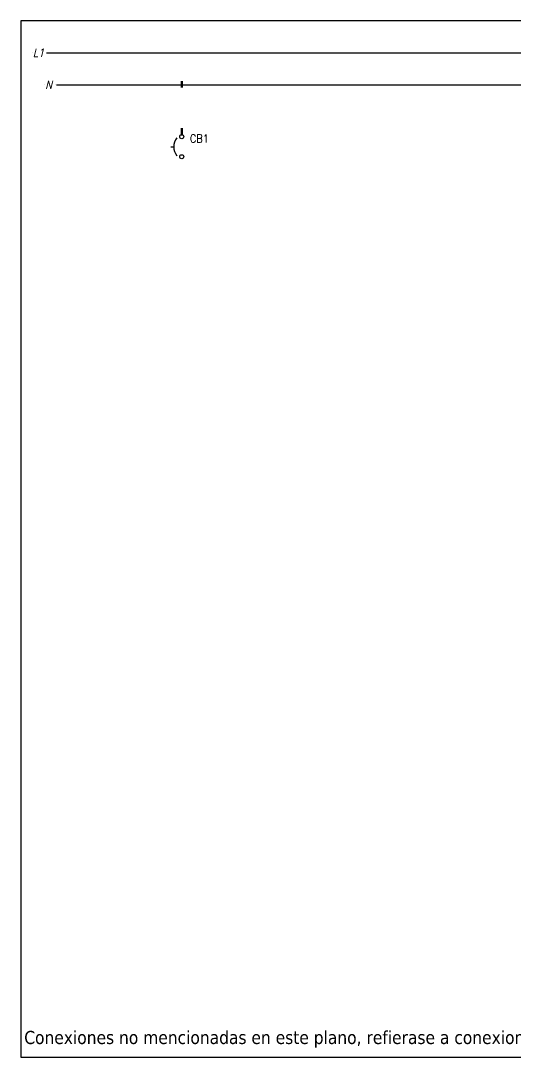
# Model space of a CAD drawing. Header units: millimetres. Extents: x 132.2 to 153, y 110.3 to 126.5.
# Drawn here: x 132.24 to 139.97, y 110.34 to 126.52 of the extents above; entities that cross this region are included whole.
import ezdxf
from ezdxf.enums import TextEntityAlignment as Align

# ---------------------------------------------------------------- set-up
doc = ezdxf.new("R2010")
doc.units = ezdxf.units.MM
doc.linetypes.add('DOT2', pattern=[0.635, 0, -0.635])
doc.linetypes.add('HIDDEN2', pattern=[0.1875, 0.125, -0.0625])
doc.layers.add('Cable', color=7, linetype='Continuous', true_color=0x000000)
for name, color, linetype in [('MISC', 7, 'Continuous'), ('SYMS', 7, 'Continuous'), ('TAGS', 250, 'Continuous')]:
    doc.layers.add(name, color=color, linetype=linetype)
doc.styles.get("Standard").update_dxf_attribs({"font": 'tahoma.ttf'})
doc.styles.add('WD', font='romans.shx')

# ---------------------------------------------------------------- blocks, each defined once
blk = doc.blocks.new('HT0_LGENERIC')
at = {"style": 'WD', "oblique": 15, "width": 0.9}
blk.add_attdef('COLOR', text='', height=0.125, dxfattribs=at).set_placement((0, 0), align=Align.MIDDLE_CENTER)
at = {"color": 7, "style": 'WD'}
for tag, p in [('X4_TINY_DOT_DONT_REMOVE', (-0.125, 0)), ('X1_TINY_DOT_DONT_REMOVE', (0.125, 0))]:
    blk.add_attdef(tag, p, '', height=0.0001, dxfattribs=at)
at = {"style": 'WD', "flags": 1}
for tag, p in [('X4TERM01', (-0.125, 0)), ('X1TERM01', (0.125, 0))]:
    blk.add_attdef(tag, p, '', height=0.01, dxfattribs=at)
blk = doc.blocks.new('VCB1')
at = {"linetype": 'HIDDEN2'}
blk.add_line((-0.171, 0), (-0.125, 0), dxfattribs=at)
for centre in [(0, 0.156), (0, -0.156)]:
    blk.add_circle(centre, 0.0312)
blk.add_arc((0.109, 0), 0.234, 143.1301, 216.8699)
at = {"style": 'WD'}
for tag, p, width in [('INST', (0.219, 0.388), 0.7), ('LOC', (0.219, 0.219), 0.7), ('TAG1', (0.127, 0.064), 0.9), ('XREF', (0.129, -0.09), 0.7), ('DESC1', (0.129, -0.242), 0.7), ('DESC2', (0.129, -0.389), 0.7)]:
    blk.add_attdef(tag, p, '', height=0.125, dxfattribs=dict(at, width=width))
at = {"linetype": 'Continuous', "style": 'WD'}
for tag, height, flags, p in [('TERM01', 0.125, 8, (-0.055, 0.207)), ('MFG', 0.01, 9, (-0.142, -0.088)), ('CAT', 0.01, 9, (-0.142, -0.073))]:
    blk.add_attdef(tag, text='', height=height, dxfattribs=dict(at, flags=flags)).set_placement(p, align=Align.RIGHT)
at = {"style": 'WD', "width": 0.7}
blk.add_attdef('RATING1', text='', height=0.125, dxfattribs=at).set_placement((-0.188, 0.062), align=Align.RIGHT)
at = {"color": 7, "style": 'WD', "flags": 1}
for tag, p in [('X2TERM01', (0, 0.188)), ('X8TERM02', (0, -0.188))]:
    blk.add_attdef(tag, p, '', height=0.0125, dxfattribs=at)
at = {"color": 7, "style": 'WD'}
for tag, p in [('X4LINK', (-0.25, 0)), ('X1LINK', (0, 0))]:
    blk.add_attdef(tag, p, '', height=0.01, dxfattribs=at)
at = {"linetype": 'Continuous', "style": 'WD', "flags": 9}
blk.add_attdef('ASSYCODE', text='', height=0.01, dxfattribs=at).set_placement((-0.153, -0.106), align=Align.CENTER)
at = {"style": 'WD', "flags": 9}
for tag, p in [('CONTACT', (-0.129, -0.129)), ('FAMILY', (-0.142, -0.036))]:
    blk.add_attdef(tag, text='', height=0.01, dxfattribs=at).set_placement(p, align=Align.RIGHT)
at = {"linetype": 'Continuous', "style": 'WD', "flags": 8}
blk.add_attdef('TERM02', text='', height=0.125, dxfattribs=at).set_placement((-0.041, -0.213), align=Align.TOP_RIGHT)

msp = doc.modelspace()

# ---------------------------------------------------------------- linework, layer by layer
at = {"color": 7, "linetype": 'Continuous'}
for p, q in [((152.987, 126.521), (132.237, 126.521)), ((132.237, 126.521), (132.237, 110.336)), ((132.237, 110.336), (152.987, 110.336))]:
    msp.add_line(p, q, dxfattribs=at)
at = {"layer": 'Cable'}
for p, q in [((132.64, 126.021), (151.919, 126.021)), ((132.797, 125.521), (151.922, 125.521))]:
    msp.add_line(p, q, dxfattribs=at)
at = {"layer": 'Cable', "linetype": 'DOT2', "lineweight": 50}
msp.add_line((134.753, 124.742), (134.753, 125.974), dxfattribs=at)

# ---------------------------------------------------------------- block references
at = {"layer": 'SYMS'}
ref = msp.add_blockref('HT0_LGENERIC', (132.515, 126.021), dxfattribs=at)
ref.add_attrib('X1_TINY_DOT_DONT_REMOVE', '.', (132.644, 126.021), dxfattribs={"layer": 'MISC', "color": 7, "height": 0.0001, "style": 'WD'})
ref.add_attrib('X4_TINY_DOT_DONT_REMOVE', '.', (132.42, 126.021), dxfattribs={"layer": 'MISC', "color": 7, "height": 0.0001, "style": 'WD'})
ref.add_attrib('COLOR', 'L1', dxfattribs={"layer": 'MISC', "height": 0.125, "style": 'WD', "oblique": 15, "width": 0.9}).set_placement((132.515, 126.021), align=Align.MIDDLE_CENTER)
ref = msp.add_blockref('HT0_LGENERIC', (132.672, 125.521), dxfattribs=at)
ref.add_attrib('X1_TINY_DOT_DONT_REMOVE', '.', (132.774, 125.521), dxfattribs={"layer": 'MISC', "color": 7, "height": 0.0001, "style": 'WD'})
ref.add_attrib('X4_TINY_DOT_DONT_REMOVE', '.', (132.603, 125.521), dxfattribs={"layer": 'MISC', "color": 7, "height": 0.0001, "style": 'WD'})
ref.add_attrib('COLOR', 'N', dxfattribs={"layer": 'MISC', "height": 0.125, "style": 'WD', "oblique": 15, "width": 0.9}).set_placement((132.672, 125.521), align=Align.MIDDLE_CENTER)
at = {"layer": 'SYMS', "linetype": 'DOT2', "lineweight": 50}
ref = msp.add_blockref('VCB1', (134.753, 124.554), dxfattribs=at)
ref.add_attrib('TAG1', 'CB1', (134.88, 124.619), dxfattribs={"layer": 'TAGS', "height": 0.125, "style": 'WD', "width": 0.9})

# ---------------------------------------------------------------- texts
at = {"insert": (132.292, 110.748), "char_height": 0.20496, "attachment_point": 1}
msp.add_mtext_dynamic_manual_height_columns('Conexiones no mencionadas en este plano, refierase a conexiones electronicas.', width=9.9151, gutter_width=12.347, heights=[0], dxfattribs=at)

doc.saveas('drawing.dxf')
